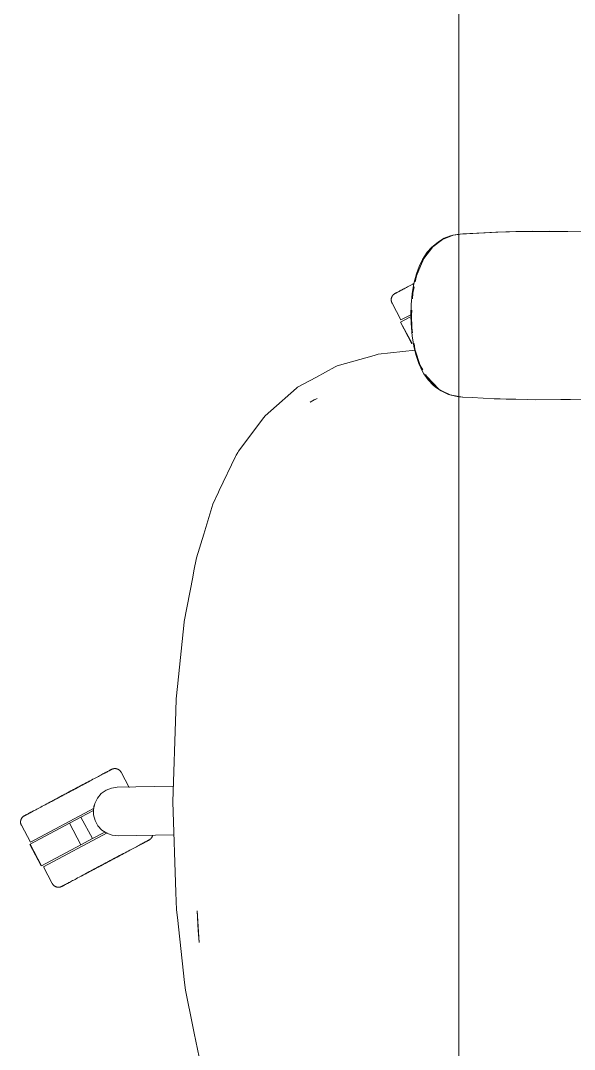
# Model space of a CAD drawing. Header units: millimetres. Extents: x 155927 to 295199, y -4084 to 97293.
# Drawn here: x 160295 to 160614, y 33034 to 33626 of the extents above; entities that cross this region are included whole.
import ezdxf

# ---------------------------------------------------------------- set-up
doc = ezdxf.new("R2010")
doc.units = ezdxf.units.MM
doc.header["$MEASUREMENT"] = 0
doc.layers.add('G-IMPT', color=8, linetype='CONTINUOUS', lineweight=9)
doc.layers.add('I-FURN', color=8, linetype='CONTINUOUS', lineweight=9)

msp = doc.modelspace()

# ---------------------------------------------------------------- linework, layer by layer
at = {"layer": 'G-IMPT'}
for p, q in [((160539.23, 33501.16), (160535.79, 33499.2)), ((160544.39, 33502.9), (160538.2, 33500.49)), ((160539.23, 33501.16), (160542.87, 33502.56)), ((160544.21, 33502.92), (160542.87, 33502.56)), ((160544.21, 33502.92), (160546.61, 33503.37)), ((160544.39, 33502.9), (160547.56, 33503.38)), ((160548.26, 33503.62), (160546.61, 33503.37)), ((160570.04, 33504.71), (160548.26, 33503.62)), ((160568.83, 33504.67), (160548.26, 33503.62)), ((160548.26, 33503.62), (160549.86, 33503.73)), ((160570.04, 33504.71), (160549.86, 33503.73)), ((160590.23, 33505.17), (160568.83, 33504.67)), ((160580.39, 33505.01), (160568.83, 33504.67)), ((160568.83, 33504.67), (160570.04, 33504.71)), ((160590.23, 33505.17), (160570.04, 33504.71)), ((160580.39, 33505.01), (160599.62, 33505.21)), ((160590.23, 33505.17), (160580.39, 33505.01)), ((160610.41, 33505.13), (160580.39, 33505.01)), ((160588.19, 33505.15), (160586.28, 33505.08)), ((160590.23, 33505.13), (160588.41, 33505.15)), ((160610.41, 33505.13), (160590.23, 33505.17)), ((160610.41, 33505.13), (160599.62, 33505.21)), ((160610.41, 33505.13), (160618.83, 33504.96)), ((160532.57, 33496.33), (160527.35, 33489.54)), ((160529.38, 33493.09), (160532.05, 33496.13)), ((160535.79, 33499.2), (160532.05, 33496.13)), ((160538.2, 33500.49), (160532.57, 33496.33)), ((160526.73, 33489.04), (160524.75, 33484.97)), ((160527.35, 33489.54), (160525.51, 33485.14)), ((160526.73, 33489.04), (160529.38, 33493.09)), ((160523.16, 33480.63), (160524.75, 33484.97)), ((160523.19, 33479.52), (160525.51, 33485.14)), ((160523.16, 33480.63), (160521.73, 33475.15)), ((160523.19, 33479.52), (160522.48, 33476.06)), ((160520.73, 33469.22), (160521.73, 33475.15)), ((160521.91, 33473.31), (160521.15, 33469.56)), ((160520.73, 33469.22), (160520.17, 33463.07)), ((160521.15, 33469.56), (160520.95, 33466.35)), ((160519.99, 33456.73), (160520.17, 33463.07)), ((160520.55, 33459.84), (160520.36, 33456.73)), ((160520.08, 33452.23), (160519.99, 33456.73)), ((160520.59, 33449.57), (160520.36, 33456.73)), ((160520.08, 33452.23), (160520.65, 33444.91)), ((160520.59, 33449.57), (160520.98, 33446.79)), ((160521.77, 33438.15), (160520.65, 33444.91)), ((160522.44, 33436.8), (160501.16, 33434.39)), ((160522.75, 33434.22), (160521.77, 33438.15)), ((160521.85, 33440.6), (160522.32, 33437.31)), ((160522.32, 33437.31), (160525.35, 33427.92)), ((160498.9, 33433.75), (160477.55, 33427.75)), ((160498.9, 33433.75), (160501.16, 33434.39)), ((160522.75, 33434.22), (160524.48, 33429.13)), ((160476.44, 33427.15), (160465.2, 33421.14)), ((160477.55, 33427.75), (160476.44, 33427.15)), ((160524.48, 33429.13), (160526.69, 33424.5)), ((160525.35, 33427.92), (160526.81, 33425.46)), ((160526.69, 33424.5), (160527.5, 33423.12)), ((160465.2, 33421.14), (160454.77, 33415.55)), ((160529.94, 33419.67), (160527.5, 33423.12)), ((160528.43, 33422.77), (160530.31, 33419.61)), ((160529.12, 33421.7), (160530.4, 33420.23)), ((160529.12, 33421.7), (160536.02, 33414.31)), ((160532.81, 33416.62), (160529.94, 33419.67)), ((160530.31, 33419.61), (160536.02, 33414.31)), ((160530.53, 33420.08), (160533.61, 33416.54)), ((160439.32, 33401.95), (160454.1, 33414.97)), ((160454.1, 33414.97), (160454.77, 33415.55)), ((160532.81, 33416.62), (160534.13, 33415.49)), ((160536.02, 33414.31), (160533.61, 33416.54)), ((160537.35, 33413.29), (160534.13, 33415.49)), ((160538.26, 33413.21), (160536.02, 33414.31)), ((160537.35, 33413.29), (160541.67, 33411.3)), ((160538.26, 33413.21), (160542.52, 33411.1)), ((160462.07, 33406.94), (160465.96, 33408.9)), ((160462.07, 33406.94), (160464.36, 33408.12)), ((160464.36, 33408.12), (160465.96, 33408.9)), ((160545.63, 33410.23), (160541.67, 33411.3)), ((160542.52, 33411.1), (160547.56, 33410.16)), ((160547.56, 33409.99), (160545.63, 33410.23)), ((160547.56, 33410.16), (160549.86, 33409.73)), ((160549.64, 33409.73), (160547.56, 33409.99)), ((160555.3, 33409.45), (160549.64, 33409.73)), ((160555.3, 33409.45), (160567.86, 33408.83)), ((160571.41, 33408.71), (160567.86, 33408.83)), ((160587.07, 33408.33), (160571.41, 33408.71)), ((160574.81, 33408.65), (160578.13, 33408.51)), ((160580.35, 33408.51), (160578.13, 33408.51)), ((160587.07, 33408.33), (160591.59, 33408.28)), ((160591.59, 33408.28), (160606.3, 33408.29)), ((160611.77, 33408.36), (160606.3, 33408.29)), ((160611.77, 33408.36), (160624.08, 33408.65)), ((160439.32, 33401.95), (160436.06, 33399.08)), ((160420.76, 33378.62), (160435.33, 33398.11)), ((160435.33, 33398.11), (160436.06, 33399.08)), ((160420.3, 33377.84), (160419.36, 33376.27)), ((160420.76, 33378.62), (160420.3, 33377.84)), ((160418.94, 33375.56), (160409.67, 33355.92)), ((160418.94, 33375.56), (160419.36, 33376.27)), ((160406.05, 33348.24), (160409.24, 33355)), ((160409.67, 33355.92), (160409.24, 33355)), ((160406.05, 33348.24), (160400.73, 33330.96)), ((160400.73, 33330.96), (160396.53, 33317.36)), ((160396.53, 33317.36), (160395.08, 33309.75)), ((160394.37, 33306.09), (160389.5, 33280.71)), ((160394.37, 33306.09), (160395.08, 33309.75)), ((160389.42, 33280.25), (160385.59, 33243.26)), ((160389.42, 33280.25), (160389.5, 33280.71)), ((160385.59, 33243.26), (160384.86, 33236.19)), ((160384.64, 33228.93), (160384.86, 33236.19)), ((160383.02, 33176.77), (160384.64, 33228.93)), ((160384.73, 33124.58), (160383.02, 33176.77)), ((160384.73, 33124.58), (160385.05, 33114.64)), ((160385.53, 33110.27), (160385.05, 33114.64)), ((160385.53, 33110.27), (160389.66, 33072.82)), ((160396.93, 33114.11), (160397.57, 33102.77)), ((160396.93, 33114.11), (160398.18, 33095.83)), ((160398.18, 33095.83), (160397.57, 33102.77)), ((160390.15, 33068.41), (160389.66, 33072.82)), ((160394.5, 33047.46), (160390.15, 33068.41)), ((160394.5, 33047.46), (160395.26, 33043.78)), ((160395.26, 33043.78), (160398.13, 33029.96))]:
    msp.add_line(p, q, dxfattribs=at)
at = {"layer": 'I-FURN'}
for p, q in [((160547.56, 32621.19), (160547.56, 34221.19)), ((160547.56, 34221.19), (160547.56, 32621.19)), ((160514.38, 33471.25), (160513.88, 33470.98)), ((160514.11, 33471.1), (160514.62, 33471.37)), ((160514.92, 33471.53), (160514.38, 33471.25)), ((160514.62, 33471.37), (160515.17, 33471.67)), ((160515.49, 33471.83), (160514.92, 33471.53)), ((160515.17, 33471.67), (160515.76, 33471.98)), ((160516.09, 33472.15), (160515.49, 33471.83)), ((160516.72, 33472.49), (160516.09, 33472.15)), ((160517.39, 33472.84), (160516.72, 33472.49)), ((160518.08, 33473.21), (160517.39, 33472.84)), ((160518.8, 33473.6), (160518.08, 33473.21)), ((160519.55, 33473.99), (160518.8, 33473.6)), ((160520.33, 33474.41), (160519.55, 33473.99)), ((160521.13, 33474.83), (160520.33, 33474.41)), ((160521.95, 33475.27), (160521.13, 33474.83)), ((160508.65, 33465.9), (160508.66, 33466.06)), ((160508.65, 33465.74), (160508.65, 33465.9)), ((160508.65, 33465.58), (160508.65, 33465.74)), ((160508.66, 33465.42), (160508.65, 33465.58)), ((160508.66, 33466.06), (160508.67, 33466.22)), ((160508.68, 33465.26), (160508.66, 33465.42)), ((160508.67, 33466.22), (160508.69, 33466.38)), ((160508.7, 33465.1), (160508.68, 33465.26)), ((160508.69, 33466.38), (160508.72, 33466.54)), ((160508.72, 33466.54), (160508.75, 33466.7)), ((160508.75, 33466.7), (160508.79, 33466.85)), ((160508.79, 33466.85), (160508.84, 33467.01)), ((160508.84, 33467.01), (160508.89, 33467.16)), ((160508.89, 33467.16), (160508.95, 33467.31)), ((160508.95, 33467.31), (160509.01, 33467.46)), ((160509.01, 33467.46), (160509.09, 33467.6)), ((160509.09, 33467.6), (160509.16, 33467.75)), ((160509.16, 33467.75), (160509.24, 33467.88)), ((160509.24, 33467.88), (160509.33, 33468.02)), ((160509.33, 33468.02), (160509.42, 33468.15)), ((160509.42, 33468.15), (160509.52, 33468.28)), ((160509.52, 33468.28), (160509.62, 33468.4)), ((160509.62, 33468.4), (160509.73, 33468.52)), ((160509.73, 33468.52), (160509.84, 33468.64)), ((160509.84, 33468.64), (160509.96, 33468.75)), ((160509.96, 33468.75), (160510.08, 33468.86)), ((160510.08, 33468.86), (160510.21, 33468.96)), ((160510.21, 33468.96), (160510.34, 33469.06)), ((160510.34, 33469.06), (160510.47, 33469.15)), ((160510.47, 33469.15), (160510.61, 33469.23)), ((160510.61, 33469.23), (160510.75, 33469.31)), ((160510.75, 33469.31), (160510.78, 33469.33)), ((160510.78, 33469.33), (160510.8, 33469.34)), ((160510.79, 33469.34), (160510.78, 33469.33)), ((160510.83, 33469.36), (160510.79, 33469.34)), ((160510.8, 33469.34), (160510.86, 33469.38)), ((160510.91, 33469.4), (160510.83, 33469.36)), ((160510.86, 33469.38), (160510.96, 33469.43)), ((160511.04, 33469.47), (160510.91, 33469.4)), ((160510.96, 33469.43), (160511.11, 33469.5)), ((160511.2, 33469.55), (160511.04, 33469.47)), ((160511.11, 33469.5), (160511.29, 33469.6)), ((160511.4, 33469.66), (160511.2, 33469.55)), ((160511.29, 33469.6), (160511.5, 33469.72)), ((160511.64, 33469.79), (160511.4, 33469.66)), ((160511.5, 33469.72), (160511.76, 33469.85)), ((160511.92, 33469.94), (160511.64, 33469.79)), ((160511.76, 33469.85), (160512.06, 33470.01)), ((160512.24, 33470.1), (160511.92, 33469.94)), ((160512.06, 33470.01), (160512.4, 33470.19)), ((160512.59, 33470.29), (160512.24, 33470.1)), ((160512.4, 33470.19), (160512.77, 33470.39)), ((160512.99, 33470.5), (160512.59, 33470.29)), ((160512.77, 33470.39), (160513.18, 33470.61)), ((160513.41, 33470.73), (160512.99, 33470.5)), ((160513.18, 33470.61), (160513.62, 33470.84)), ((160513.88, 33470.98), (160513.41, 33470.73)), ((160513.62, 33470.84), (160514.11, 33471.1)), ((160508.73, 33464.94), (160508.7, 33465.1)), ((160508.77, 33464.78), (160508.73, 33464.94)), ((160508.81, 33464.63), (160508.77, 33464.78)), ((160508.86, 33464.47), (160508.81, 33464.63)), ((160508.92, 33464.32), (160508.86, 33464.47)), ((160508.98, 33464.17), (160508.92, 33464.32)), ((160509.04, 33464.03), (160508.98, 33464.17)), ((160509.12, 33463.88), (160509.04, 33464.03)), ((160509.12, 33463.88), (160514.27, 33454.2)), ((160514.08, 33452.97), (160519.38, 33455.78)), ((160514.27, 33454.2), (160519.9, 33457.19)), ((160513.91, 33452.87), (160520.49, 33440.51)), ((160520.66, 33440.6), (160514.08, 33452.97)), ((160520.75, 33440.65), (160520.66, 33440.6)), ((160342.72, 33192.87), (160342.11, 33192.55)), ((160343.31, 33193.18), (160342.72, 33192.87)), ((160343, 33193.02), (160343.57, 33193.32)), ((160343.86, 33193.48), (160343.31, 33193.18)), ((160343.57, 33193.32), (160344.1, 33193.61)), ((160344.38, 33193.75), (160343.86, 33193.48)), ((160344.1, 33193.61), (160344.6, 33193.87)), ((160344.86, 33194.01), (160344.38, 33193.75)), ((160344.6, 33193.87), (160345.07, 33194.12)), ((160345.31, 33194.25), (160344.86, 33194.01)), ((160345.07, 33194.12), (160345.5, 33194.35)), ((160345.72, 33194.46), (160345.31, 33194.25)), ((160345.5, 33194.35), (160345.89, 33194.56)), ((160346.09, 33194.66), (160345.72, 33194.46)), ((160345.89, 33194.56), (160346.25, 33194.75)), ((160346.42, 33194.84), (160346.09, 33194.66)), ((160346.25, 33194.75), (160346.57, 33194.91)), ((160346.72, 33195), (160346.42, 33194.84)), ((160346.57, 33194.91), (160346.84, 33195.06)), ((160346.98, 33195.14), (160346.72, 33195)), ((160346.84, 33195.06), (160347.09, 33195.19)), ((160347.2, 33195.25), (160346.98, 33195.14)), ((160347.09, 33195.19), (160347.29, 33195.3)), ((160347.38, 33195.35), (160347.2, 33195.25)), ((160347.29, 33195.3), (160347.45, 33195.38)), ((160347.52, 33195.42), (160347.38, 33195.35)), ((160347.45, 33195.38), (160347.57, 33195.45)), ((160347.62, 33195.48), (160347.52, 33195.42)), ((160347.57, 33195.45), (160347.65, 33195.49)), ((160347.68, 33195.51), (160347.62, 33195.48)), ((160347.65, 33195.49), (160347.69, 33195.52)), ((160347.7, 33195.52), (160347.68, 33195.51)), ((160347.69, 33195.52), (160347.7, 33195.52)), ((160347.7, 33195.52), (160347.84, 33195.59)), ((160347.84, 33195.59), (160347.99, 33195.66)), ((160347.99, 33195.66), (160348.14, 33195.72)), ((160348.14, 33195.72), (160348.29, 33195.77)), ((160348.29, 33195.77), (160348.44, 33195.82)), ((160348.44, 33195.82), (160348.6, 33195.87)), ((160348.6, 33195.87), (160348.76, 33195.9)), ((160348.76, 33195.9), (160348.92, 33195.93)), ((160348.92, 33195.93), (160349.07, 33195.96)), ((160349.07, 33195.96), (160349.23, 33195.97)), ((160349.23, 33195.97), (160349.4, 33195.99)), ((160349.4, 33195.99), (160349.56, 33195.99)), ((160349.56, 33195.99), (160349.72, 33195.99)), ((160349.72, 33195.99), (160349.88, 33195.98)), ((160349.88, 33195.98), (160350.04, 33195.97)), ((160350.04, 33195.97), (160350.2, 33195.94)), ((160350.2, 33195.94), (160350.36, 33195.92)), ((160350.36, 33195.92), (160350.52, 33195.88)), ((160350.52, 33195.88), (160350.67, 33195.84)), ((160350.67, 33195.84), (160350.83, 33195.8)), ((160350.83, 33195.8), (160350.98, 33195.74)), ((160350.98, 33195.74), (160351.13, 33195.69)), ((160351.13, 33195.69), (160351.28, 33195.62)), ((160351.28, 33195.62), (160351.42, 33195.55)), ((160351.42, 33195.55), (160351.56, 33195.47)), ((160351.56, 33195.47), (160351.7, 33195.39)), ((160351.7, 33195.39), (160351.84, 33195.31)), ((160351.84, 33195.31), (160351.97, 33195.21)), ((160351.97, 33195.21), (160352.1, 33195.12)), ((160352.1, 33195.12), (160352.22, 33195.01)), ((160352.22, 33195.01), (160352.34, 33194.9)), ((160352.34, 33194.9), (160352.46, 33194.79)), ((160352.46, 33194.79), (160352.57, 33194.68)), ((160352.57, 33194.68), (160352.68, 33194.55)), ((160352.68, 33194.55), (160352.78, 33194.43)), ((160352.78, 33194.43), (160352.87, 33194.3)), ((160352.87, 33194.3), (160352.96, 33194.17)), ((160352.96, 33194.17), (160353.05, 33194.03)), ((160353.05, 33194.03), (160353.13, 33193.89)), ((160353.13, 33193.89), (160353.15, 33193.85)), ((160357.85, 33185.01), (160353.15, 33193.85)), ((160331.67, 33187), (160330.73, 33186.49)), ((160331.16, 33186.73), (160332.1, 33187.22)), ((160332.6, 33187.49), (160331.67, 33187)), ((160332.1, 33187.22), (160333.02, 33187.71)), ((160333.51, 33187.98), (160332.6, 33187.49)), ((160333.02, 33187.71), (160333.93, 33188.2)), ((160334.41, 33188.45), (160333.51, 33187.98)), ((160333.93, 33188.2), (160334.82, 33188.67)), ((160335.29, 33188.92), (160334.41, 33188.45)), ((160334.82, 33188.67), (160335.68, 33189.13)), ((160336.14, 33189.37), (160335.29, 33188.92)), ((160335.68, 33189.13), (160336.53, 33189.58)), ((160336.98, 33189.82), (160336.14, 33189.37)), ((160337.79, 33190.25), (160336.98, 33189.82)), ((160338.58, 33190.67), (160337.79, 33190.25)), ((160339.34, 33191.07), (160338.58, 33190.67)), ((160340.08, 33191.46), (160339.34, 33191.07)), ((160340.78, 33191.84), (160340.08, 33191.46)), ((160341.46, 33192.2), (160340.78, 33191.84)), ((160342.11, 33192.55), (160341.46, 33192.2)), ((160320.82, 33181.23), (160319.82, 33180.7)), ((160320.28, 33180.94), (160321.29, 33181.47)), ((160321.83, 33181.76), (160320.82, 33181.23)), ((160321.29, 33181.47), (160322.29, 33182.01)), ((160322.83, 33182.3), (160321.83, 33181.76)), ((160322.29, 33182.01), (160323.3, 33182.54)), ((160323.84, 33182.83), (160322.83, 33182.3)), ((160323.3, 33182.54), (160324.3, 33183.08)), ((160324.84, 33183.36), (160323.84, 33182.83)), ((160324.3, 33183.08), (160325.3, 33183.61)), ((160325.84, 33183.9), (160324.84, 33183.36)), ((160325.3, 33183.61), (160326.3, 33184.14)), ((160326.83, 33184.42), (160325.84, 33183.9)), ((160326.3, 33184.14), (160327.29, 33184.67)), ((160327.82, 33184.95), (160326.83, 33184.42)), ((160327.29, 33184.67), (160328.27, 33185.19)), ((160328.8, 33185.47), (160327.82, 33184.95)), ((160328.27, 33185.19), (160329.25, 33185.71)), ((160329.77, 33185.98), (160328.8, 33185.47)), ((160329.25, 33185.71), (160330.21, 33186.22)), ((160330.73, 33186.49), (160329.77, 33185.98)), ((160330.21, 33186.22), (160331.16, 33186.73)), ((160339.55, 33178.98), (160341.75, 33181.55)), ((160341.75, 33181.55), (160344.49, 33183.51)), ((160344.49, 33183.51), (160347.62, 33184.76)), ((160347.62, 33184.76), (160350.96, 33185.23)), ((160350.96, 33185.23), (160383.3, 33185.79)), ((160309.44, 33175.18), (160308.59, 33174.73)), ((160310.31, 33175.64), (160309.44, 33175.18)), ((160311.2, 33176.11), (160310.31, 33175.64)), ((160312.1, 33176.59), (160311.2, 33176.11)), ((160311.61, 33176.33), (160312.52, 33176.82)), ((160313.02, 33177.08), (160312.1, 33176.59)), ((160312.52, 33176.82), (160313.45, 33177.31)), ((160313.96, 33177.58), (160313.02, 33177.08)), ((160313.45, 33177.31), (160314.4, 33177.81)), ((160314.91, 33178.09), (160313.96, 33177.58)), ((160314.4, 33177.81), (160315.36, 33178.32)), ((160315.88, 33178.6), (160314.91, 33178.09)), ((160315.36, 33178.32), (160316.32, 33178.84)), ((160316.85, 33179.12), (160315.88, 33178.6)), ((160316.32, 33178.84), (160317.3, 33179.36)), ((160317.83, 33179.64), (160316.85, 33179.12)), ((160317.3, 33179.36), (160318.29, 33179.88)), ((160318.83, 33180.17), (160317.83, 33179.64)), ((160318.29, 33179.88), (160319.28, 33180.41)), ((160319.82, 33180.7), (160318.83, 33180.17)), ((160319.28, 33180.41), (160320.28, 33180.94)), ((160337.29, 33172.68), (160338.04, 33175.97)), ((160338.04, 33175.97), (160339.55, 33178.98)), ((160297.93, 33169.05), (160298.15, 33169.17)), ((160298.28, 33169.24), (160298.04, 33169.11)), ((160298.15, 33169.17), (160298.4, 33169.31)), ((160298.56, 33169.39), (160298.28, 33169.24)), ((160298.4, 33169.31), (160298.7, 33169.47)), ((160298.88, 33169.56), (160298.56, 33169.39)), ((160298.7, 33169.47), (160299.04, 33169.64)), ((160299.23, 33169.75), (160298.88, 33169.56)), ((160299.04, 33169.64), (160299.41, 33169.84)), ((160299.63, 33169.96), (160299.23, 33169.75)), ((160299.41, 33169.84), (160299.82, 33170.06)), ((160300.06, 33170.19), (160299.63, 33169.96)), ((160299.82, 33170.06), (160300.27, 33170.3)), ((160300.52, 33170.43), (160300.06, 33170.19)), ((160300.27, 33170.3), (160300.75, 33170.55)), ((160301.02, 33170.7), (160300.52, 33170.43)), ((160300.75, 33170.55), (160301.26, 33170.83)), ((160300.91, 33153.65), (160337.63, 33173.17)), ((160301.56, 33170.98), (160301.02, 33170.7)), ((160301.26, 33170.83), (160301.82, 33171.12)), ((160302.13, 33171.29), (160301.56, 33170.98)), ((160301.82, 33171.12), (160302.4, 33171.43)), ((160302.73, 33171.61), (160302.13, 33171.29)), ((160303.36, 33171.94), (160302.73, 33171.61)), ((160304.03, 33172.3), (160303.36, 33171.94)), ((160304.72, 33172.67), (160304.03, 33172.3)), ((160305.44, 33173.05), (160304.72, 33172.67)), ((160306.19, 33173.45), (160305.44, 33173.05)), ((160306.97, 33173.86), (160306.19, 33173.45)), ((160307.77, 33174.29), (160306.97, 33173.86)), ((160308.59, 33174.73), (160307.77, 33174.29)), ((160330.07, 33168.03), (160337.22, 33171.82)), ((160337.35, 33169.31), (160337.29, 33172.68)), ((160338.21, 33166.05), (160337.35, 33169.31)), ((160295.29, 33165.35), (160295.3, 33165.52)), ((160295.29, 33165.19), (160295.29, 33165.35)), ((160295.29, 33165.03), (160295.29, 33165.19)), ((160295.3, 33164.87), (160295.29, 33165.03)), ((160295.3, 33165.52), (160295.31, 33165.68)), ((160295.32, 33164.71), (160295.3, 33164.87)), ((160295.31, 33165.68), (160295.33, 33165.84)), ((160295.34, 33164.55), (160295.32, 33164.71)), ((160295.33, 33165.84), (160295.36, 33165.99)), ((160295.37, 33164.39), (160295.34, 33164.55)), ((160295.36, 33165.99), (160295.39, 33166.15)), ((160295.41, 33164.24), (160295.37, 33164.39)), ((160295.39, 33166.15), (160295.43, 33166.31)), ((160295.45, 33164.08), (160295.41, 33164.24)), ((160295.43, 33166.31), (160295.48, 33166.46)), ((160295.5, 33163.93), (160295.45, 33164.08)), ((160295.48, 33166.46), (160295.53, 33166.62)), ((160295.56, 33163.78), (160295.5, 33163.93)), ((160295.53, 33166.62), (160295.59, 33166.77)), ((160295.62, 33163.63), (160295.56, 33163.78)), ((160295.59, 33166.77), (160295.66, 33166.91)), ((160295.69, 33163.48), (160295.62, 33163.63)), ((160295.66, 33166.91), (160295.73, 33167.06)), ((160295.76, 33163.34), (160295.69, 33163.48)), ((160295.73, 33167.06), (160295.8, 33167.2)), ((160295.76, 33163.34), (160300.91, 33153.65)), ((160295.8, 33167.2), (160295.88, 33167.34)), ((160295.88, 33167.34), (160295.97, 33167.47)), ((160295.97, 33167.47), (160296.06, 33167.61)), ((160296.06, 33167.61), (160296.16, 33167.74)), ((160296.16, 33167.74), (160296.26, 33167.86)), ((160296.26, 33167.86), (160296.37, 33167.98)), ((160296.37, 33167.98), (160296.48, 33168.09)), ((160296.48, 33168.09), (160296.6, 33168.21)), ((160296.6, 33168.21), (160296.72, 33168.31)), ((160296.72, 33168.31), (160296.85, 33168.41)), ((160296.85, 33168.41), (160296.98, 33168.51)), ((160296.98, 33168.51), (160297.11, 33168.6)), ((160297.11, 33168.6), (160297.25, 33168.69)), ((160297.25, 33168.69), (160297.39, 33168.77)), ((160297.39, 33168.77), (160297.43, 33168.79)), ((160297.47, 33168.81), (160297.43, 33168.79)), ((160297.43, 33168.79), (160297.45, 33168.8)), ((160297.43, 33168.79), (160297.43, 33168.79)), ((160297.45, 33168.8), (160297.51, 33168.83)), ((160297.55, 33168.86), (160297.47, 33168.81)), ((160297.51, 33168.83), (160297.61, 33168.88)), ((160297.68, 33168.92), (160297.55, 33168.86)), ((160297.61, 33168.88), (160297.75, 33168.96)), ((160297.84, 33169.01), (160297.68, 33168.92)), ((160297.75, 33168.96), (160297.93, 33169.05)), ((160298.04, 33169.11), (160297.84, 33169.01)), ((160300.82, 33152.47), (160323.43, 33164.49)), ((160323.43, 33164.49), (160330.07, 33168.03)), ((160330.01, 33152.13), (160323.43, 33164.49)), ((160336.65, 33155.66), (160330.07, 33168.03)), ((160339.83, 33163.09), (160338.21, 33166.05)), ((160308.42, 33139.52), (160345.17, 33159.06)), ((160343.79, 33159.46), (160336.65, 33155.66)), ((160342.11, 33160.6), (160339.83, 33163.09)), ((160344.92, 33158.74), (160342.11, 33160.6)), ((160348.1, 33157.59), (160344.92, 33158.74)), ((160351.45, 33157.25), (160348.1, 33157.59)), ((160383.64, 33157.81), (160351.45, 33157.25)), ((160371.29, 33157.38), (160371.24, 33157.23)), ((160371.33, 33157.54), (160371.29, 33157.38)), ((160300.55, 33152.33), (160307.13, 33139.97)), ((160300.72, 33152.42), (160300.73, 33152.42)), ((160307.3, 33140.06), (160300.72, 33152.42)), ((160330.01, 33152.13), (160307.3, 33140.06)), ((160336.65, 33155.66), (160330.01, 33152.13)), ((160362, 33151.02), (160362.69, 33151.39)), ((160362.69, 33151.39), (160363.36, 33151.75)), ((160363.36, 33151.75), (160363.99, 33152.08)), ((160363.99, 33152.08), (160364.59, 33152.4)), ((160364.59, 33152.4), (160365.16, 33152.71)), ((160364.9, 33152.57), (160364.67, 33152.44)), ((160365.46, 33152.86), (160364.9, 33152.57)), ((160365.16, 33152.71), (160365.7, 33152.99)), ((160365.97, 33153.14), (160365.46, 33152.86)), ((160365.7, 33152.99), (160366.2, 33153.26)), ((160366.45, 33153.39), (160365.97, 33153.14)), ((160366.2, 33153.26), (160366.66, 33153.5)), ((160366.9, 33153.63), (160366.45, 33153.39)), ((160366.66, 33153.5), (160367.09, 33153.73)), ((160367.31, 33153.85), (160366.9, 33153.63)), ((160367.09, 33153.73), (160367.49, 33153.94)), ((160367.68, 33154.05), (160367.31, 33153.85)), ((160367.49, 33153.94), (160367.84, 33154.13)), ((160368.02, 33154.22), (160367.68, 33154.05)), ((160367.84, 33154.13), (160368.16, 33154.3)), ((160368.32, 33154.38), (160368.02, 33154.22)), ((160368.16, 33154.3), (160368.44, 33154.45)), ((160368.57, 33154.52), (160368.32, 33154.38)), ((160368.44, 33154.45), (160368.68, 33154.58)), ((160368.79, 33154.64), (160368.57, 33154.52)), ((160368.68, 33154.58), (160368.88, 33154.68)), ((160368.97, 33154.73), (160368.79, 33154.64)), ((160368.88, 33154.68), (160369.04, 33154.77)), ((160369.11, 33154.81), (160368.97, 33154.73)), ((160369.04, 33154.77), (160369.17, 33154.83)), ((160369.21, 33154.86), (160369.11, 33154.81)), ((160369.17, 33154.83), (160369.25, 33154.88)), ((160369.28, 33154.89), (160369.21, 33154.86)), ((160369.25, 33154.88), (160369.29, 33154.9)), ((160369.3, 33154.9), (160369.28, 33154.89)), ((160369.29, 33154.9), (160369.3, 33154.9)), ((160369.33, 33154.92), (160369.3, 33154.9)), ((160369.47, 33155), (160369.33, 33154.92)), ((160369.61, 33155.09), (160369.47, 33155)), ((160369.74, 33155.18), (160369.61, 33155.09)), ((160369.87, 33155.28), (160369.74, 33155.18)), ((160370, 33155.38), (160369.87, 33155.28)), ((160370.12, 33155.48), (160370, 33155.38)), ((160370.24, 33155.59), (160370.12, 33155.48)), ((160370.35, 33155.71), (160370.24, 33155.59)), ((160370.46, 33155.83), (160370.35, 33155.71)), ((160370.56, 33155.95), (160370.46, 33155.83)), ((160370.66, 33156.08), (160370.56, 33155.95)), ((160370.75, 33156.21), (160370.66, 33156.08)), ((160370.84, 33156.35), (160370.75, 33156.21)), ((160370.92, 33156.49), (160370.84, 33156.35)), ((160370.99, 33156.63), (160370.92, 33156.49)), ((160371.06, 33156.78), (160370.99, 33156.63)), ((160371.13, 33156.92), (160371.06, 33156.78)), ((160371.19, 33157.07), (160371.13, 33156.92)), ((160371.24, 33157.23), (160371.19, 33157.07)), ((160350.84, 33145.09), (160351.81, 33145.6)), ((160352.32, 33145.88), (160351.37, 33145.37)), ((160351.81, 33145.6), (160352.76, 33146.11)), ((160353.27, 33146.38), (160352.32, 33145.88)), ((160352.76, 33146.11), (160353.7, 33146.61)), ((160354.2, 33146.87), (160353.27, 33146.38)), ((160353.7, 33146.61), (160354.62, 33147.1)), ((160355.11, 33147.36), (160354.2, 33146.87)), ((160354.62, 33147.1), (160355.52, 33147.58)), ((160355.52, 33147.58), (160356.41, 33148.05)), ((160356.41, 33148.05), (160357.28, 33148.51)), ((160357.28, 33148.51), (160358.13, 33148.96)), ((160358.13, 33148.96), (160358.95, 33149.4)), ((160358.95, 33149.4), (160359.75, 33149.83)), ((160359.75, 33149.83), (160360.53, 33150.24)), ((160360.53, 33150.24), (160361.28, 33150.64)), ((160361.28, 33150.64), (160362, 33151.02)), ((160340.42, 33139.55), (160339.43, 33139.02)), ((160339.89, 33139.27), (160340.88, 33139.79)), ((160341.42, 33140.08), (160340.42, 33139.55)), ((160340.88, 33139.79), (160341.88, 33140.33)), ((160342.42, 33140.61), (160341.42, 33140.08)), ((160341.88, 33140.33), (160342.88, 33140.86)), ((160343.42, 33141.15), (160342.42, 33140.61)), ((160342.88, 33140.86), (160343.89, 33141.39)), ((160344.43, 33141.68), (160343.42, 33141.15)), ((160343.89, 33141.39), (160344.89, 33141.93)), ((160345.43, 33142.22), (160344.43, 33141.68)), ((160344.89, 33141.93), (160345.9, 33142.46)), ((160346.44, 33142.75), (160345.43, 33142.22)), ((160345.9, 33142.46), (160346.9, 33142.99)), ((160347.44, 33143.28), (160346.44, 33142.75)), ((160346.9, 33142.99), (160347.89, 33143.52)), ((160348.43, 33143.81), (160347.44, 33143.28)), ((160347.89, 33143.52), (160348.89, 33144.05)), ((160349.42, 33144.33), (160348.43, 33143.81)), ((160348.89, 33144.05), (160349.87, 33144.57)), ((160350.4, 33144.85), (160349.42, 33144.33)), ((160349.87, 33144.57), (160350.84, 33145.09)), ((160351.37, 33145.37), (160350.4, 33144.85)), ((160308.42, 33139.52), (160313.57, 33129.84)), ((160328.93, 33133.44), (160329.74, 33133.87)), ((160329.74, 33133.87), (160330.58, 33134.32)), ((160331.04, 33134.56), (160330.19, 33134.11)), ((160330.58, 33134.32), (160331.43, 33134.77)), ((160331.9, 33135.02), (160331.04, 33134.56)), ((160331.43, 33134.77), (160332.31, 33135.24)), ((160332.79, 33135.49), (160331.9, 33135.02)), ((160332.31, 33135.24), (160333.21, 33135.71)), ((160333.7, 33135.97), (160332.79, 33135.49)), ((160333.21, 33135.71), (160334.12, 33136.2)), ((160334.62, 33136.47), (160333.7, 33135.97)), ((160334.12, 33136.2), (160335.05, 33136.69)), ((160335.56, 33136.96), (160334.62, 33136.47)), ((160335.05, 33136.69), (160335.99, 33137.2)), ((160336.51, 33137.47), (160335.56, 33136.96)), ((160335.99, 33137.2), (160336.95, 33137.7)), ((160337.47, 33137.98), (160336.51, 33137.47)), ((160336.95, 33137.7), (160337.92, 33138.22)), ((160338.45, 33138.5), (160337.47, 33137.98)), ((160337.92, 33138.22), (160338.9, 33138.74)), ((160339.43, 33139.02), (160338.45, 33138.5)), ((160338.9, 33138.74), (160339.89, 33139.27)), ((160313.59, 33129.8), (160313.57, 33129.84)), ((160313.67, 33129.66), (160313.59, 33129.8)), ((160313.76, 33129.52), (160313.67, 33129.66)), ((160313.85, 33129.39), (160313.76, 33129.52)), ((160313.94, 33129.26), (160313.85, 33129.39)), ((160314.04, 33129.13), (160313.94, 33129.26)), ((160314.15, 33129.01), (160314.04, 33129.13)), ((160314.26, 33128.9), (160314.15, 33129.01)), ((160314.38, 33128.78), (160314.26, 33128.9)), ((160314.5, 33128.68), (160314.38, 33128.78)), ((160314.62, 33128.57), (160314.5, 33128.68)), ((160314.75, 33128.48), (160314.62, 33128.57)), ((160314.88, 33128.38), (160314.75, 33128.48)), ((160315.02, 33128.3), (160314.88, 33128.38)), ((160315.16, 33128.21), (160315.02, 33128.3)), ((160315.3, 33128.14), (160315.16, 33128.21)), ((160315.44, 33128.07), (160315.3, 33128.14)), ((160315.59, 33128), (160315.44, 33128.07)), ((160315.74, 33127.95), (160315.59, 33128)), ((160315.89, 33127.89), (160315.74, 33127.95)), ((160316.05, 33127.85), (160315.89, 33127.89)), ((160316.2, 33127.81), (160316.05, 33127.85)), ((160316.36, 33127.77), (160316.2, 33127.81)), ((160316.52, 33127.75), (160316.36, 33127.77)), ((160316.68, 33127.72), (160316.52, 33127.75)), ((160316.84, 33127.71), (160316.68, 33127.72)), ((160317, 33127.7), (160316.84, 33127.71)), ((160317.16, 33127.7), (160317, 33127.7)), ((160317.32, 33127.7), (160317.16, 33127.7)), ((160317.49, 33127.72), (160317.32, 33127.7)), ((160317.65, 33127.73), (160317.49, 33127.72)), ((160317.81, 33127.76), (160317.65, 33127.73)), ((160317.96, 33127.79), (160317.81, 33127.76)), ((160318.12, 33127.82), (160317.96, 33127.79)), ((160318.28, 33127.87), (160318.12, 33127.82)), ((160318.43, 33127.92), (160318.28, 33127.87)), ((160318.58, 33127.97), (160318.43, 33127.92)), ((160318.73, 33128.03), (160318.58, 33127.97)), ((160318.88, 33128.1), (160318.73, 33128.03)), ((160319.02, 33128.17), (160318.88, 33128.1)), ((160319.02, 33128.17), (160319.04, 33128.18)), ((160319.03, 33128.17), (160319.02, 33128.17)), ((160319.07, 33128.2), (160319.03, 33128.17)), ((160319.04, 33128.18), (160319.1, 33128.21)), ((160319.15, 33128.24), (160319.07, 33128.2)), ((160319.1, 33128.21), (160319.2, 33128.27)), ((160319.27, 33128.3), (160319.15, 33128.24)), ((160319.2, 33128.27), (160319.34, 33128.34)), ((160319.43, 33128.39), (160319.27, 33128.3)), ((160319.34, 33128.34), (160319.52, 33128.44)), ((160319.64, 33128.5), (160319.43, 33128.39)), ((160319.52, 33128.44), (160319.74, 33128.55)), ((160319.88, 33128.63), (160319.64, 33128.5)), ((160319.74, 33128.55), (160320, 33128.69)), ((160320.16, 33128.77), (160319.88, 33128.63)), ((160320, 33128.69), (160320.3, 33128.85)), ((160320.47, 33128.94), (160320.16, 33128.77)), ((160320.3, 33128.85), (160320.63, 33129.03)), ((160320.83, 33129.13), (160320.47, 33128.94)), ((160320.63, 33129.03), (160321.01, 33129.23)), ((160321.22, 33129.34), (160320.83, 33129.13)), ((160321.01, 33129.23), (160321.42, 33129.44)), ((160321.65, 33129.57), (160321.22, 33129.34)), ((160321.42, 33129.44), (160321.86, 33129.68)), ((160322.12, 33129.82), (160321.65, 33129.57)), ((160321.86, 33129.68), (160322.34, 33129.94)), ((160322.62, 33130.08), (160322.12, 33129.82)), ((160322.34, 33129.94), (160322.86, 33130.21)), ((160323.15, 33130.37), (160322.62, 33130.08)), ((160322.86, 33130.21), (160323.41, 33130.51)), ((160323.72, 33130.67), (160323.15, 33130.37)), ((160323.41, 33130.51), (160324, 33130.82)), ((160324, 33130.82), (160324.61, 33131.14)), ((160324.61, 33131.14), (160325.26, 33131.49)), ((160325.26, 33131.49), (160325.94, 33131.85)), ((160325.94, 33131.85), (160326.64, 33132.22)), ((160326.64, 33132.22), (160327.38, 33132.62)), ((160327.38, 33132.62), (160328.14, 33133.02)), ((160328.14, 33133.02), (160328.93, 33133.44))]:
    msp.add_line(p, q, dxfattribs=at)
msp.add_arc((160351.02, 33171.23), 13.81, 162.66397, 167.65266, dxfattribs=at)
msp.add_open_spline([(160337.41, 33173.6), (160337.48, 33174.03), (160337.58, 33174.45), (160337.7, 33174.87)], degree=3, dxfattribs=at)

doc.saveas('drawing.dxf')
